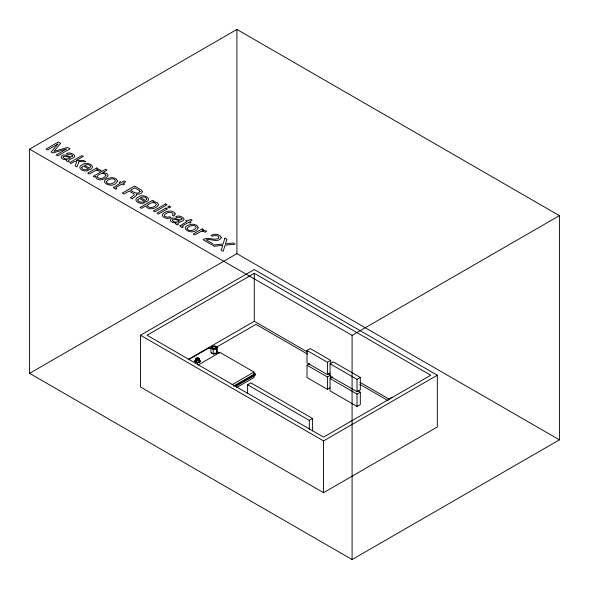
<?xml version="1.0" encoding="UTF-8"?>
<svg xmlns="http://www.w3.org/2000/svg" width="589" height="589" viewBox="0 0 589 589"><rect width="100%" height="100%" fill="white"/><g stroke="black" fill="none" stroke-linecap="round" stroke-linejoin="round"><path stroke-width="0.88" d="M210.921 348.173L211.775 346.332L214.956 345.839L217.289 347.186L217.289 351.677L216.435 353.518L213.247 354.011L210.921 352.664L210.921 348.173L213.247 349.52L216.435 349.027L217.289 347.186M29.583 149.15L236.911 29.45L559.417 215.648L559.417 439.85L352.089 559.55L29.583 373.352L29.583 149.15L352.089 335.347L559.417 215.648M29.583 373.352L236.911 253.653L559.417 439.85M140.484 335.237L254.279 269.534L437.332 375.222L437.332 426.973L323.538 492.676L140.484 386.988L140.484 335.237L323.538 440.918L437.332 375.222M254.279 273.333L147.059 335.237L323.538 437.119L430.75 375.222L254.279 273.333L254.279 321.292L188.362 359.349M189.032 359.467L209.566 347.606L211.068 348.474M216.192 347.341L255.994 324.362L307.546 354.129M199.075 360.247L200.628 361.293L197.521 363.089L194.407 361.293L195.96 360.247M194.407 361.293L195.96 360.394M194.407 361.145L197.521 362.942L200.628 361.145M197.919 365.106L219.933 352.391L254.006 372.064L254.006 374.309L233.568 386.112M231.992 384.779L254.006 372.064M234.893 385.942L255.435 374.089L255.435 375.06L235.681 386.458M242.999 381.635L244.575 380.73M250.075 377.556L251.65 376.643M236.712 387.518L254.006 377.527L254.006 375.281M247.601 393.599L247.601 384.779L250.892 382.879L312.597 418.499L312.597 430.853M330.039 373.095L327.41 374.611L307.002 362.831L307.002 350.484L310.293 348.585L330.701 360.365L330.701 363.892M330.039 387.82L327.41 389.344L307.002 377.564L307.002 365.209L309.637 363.693M307.002 350.484L327.41 362.264L330.701 360.365M330.039 363.781L333.33 361.882L360.321 377.461L360.321 389.815L357.03 391.714L330.039 376.135L330.039 363.781L357.03 379.36L360.321 377.461M307.002 365.209L327.41 376.989L330.039 375.473M357.935 390.816L360.321 392.193L360.321 404.54L357.03 406.439L330.039 390.86L330.039 378.513L332.675 376.989M247.601 384.779L309.306 420.399L312.597 418.499M330.039 378.513L357.03 394.093L360.321 392.193M254.279 321.292L307.539 352.038M360.004 382.327L389.417 399.313M359.894 384.345L387.65 400.373M328.345 373.735L329.914 374.641M219.13 353.128L216.759 351.758A2.746 1.59 0 0 1 213.395 353.702M253.859 373.176L255.435 374.089M199.075 360.394L200.628 361.293M357.03 379.36L357.03 391.714M357.03 394.093L357.03 406.439M352.089 335.347L352.089 559.55M330.701 375.973L330.701 378.624M327.41 362.264L327.41 374.611M327.41 376.989L327.41 389.344M323.538 440.918L323.538 492.676M309.306 420.399L309.306 429.226M236.911 29.45L236.911 253.653M216.435 349.027L216.435 353.518M213.247 349.52L213.247 354.011M209.566 347.606L209.566 348.578M388.158 400.108A8.143 4.705 -60 0 1 392.083 397.45M215.066 353.128A1.922 1.112 0 0 1 214.602 353.238A1.833 1.06 0 0 0 215.022 353.083M212.732 353.54A2.746 1.59 0 0 1 211.451 352.583M198.817 362.044A1.833 1.06 0 0 1 196.402 362.132A1.833 1.06 0 0 1 195.931 360.77M199.465 360.843A2.017 1.163 0 0 1 197.256 362.301A2.017 1.163 0 0 1 195.776 360.564M196.512 360.137A2.017 1.163 0 0 1 198.522 360.137M212.334 348.902A1.833 1.06 0 0 1 214.101 348.121A1.833 1.06 0 0 1 215.876 348.902M175.213 213.881L173.821 216.001L172.363 215.154L173.129 214.013L172.916 213.417C170.405 211.127 166.127 212.658 164.353 215.132A2.606 1.502 0 0 0 164.706 216.332L167.269 217.223L169.595 216.752L171.053 217.599L169.072 218.232A4.337 2.503 0 0 1 166.304 218.276C154.664 214.904 172.525 206.783 175.213 213.881M113.463 187.545L115.635 189.253L116.821 188.568L115.775 187.891L116.085 187.346L121.923 183.982L123.351 184.806L124.573 184.092L123.145 183.267L125.641 181.832L124.124 180.956L121.628 182.391L120.421 181.692L119.192 182.406L120.399 183.105L113.463 187.545M179.969 225.94L182.148 227.656L183.334 226.971L182.288 226.294L182.597 225.749L188.436 222.377L189.857 223.202L191.086 222.495L189.658 221.67L192.154 220.227L190.637 219.351L188.141 220.794L186.927 220.095L185.704 220.801L186.912 221.501L179.969 225.94M81.731 167.593C82.004 169.838 85.287 170.081 87.039 169.507L88.512 170.361C83.962 172.982 74.987 167.394 83.071 164.309C86.958 161.114 97.332 166.297 89.822 169.75L83.277 165.965L81.731 167.593M137.797 199.966C138.062 202.204 141.345 202.447 143.098 201.872L144.577 202.726C140.02 205.347 131.045 199.759 139.129 196.674C143.017 193.479 153.39 198.662 145.888 202.115L139.335 198.331L137.797 199.966M72.697 155.761L72.653 156.254C69.355 158.647 65.07 152.551 61.55 155.952C59.423 158.765 64.908 160.075 66.918 159.759L66.351 160.392L66.932 161.357L68.118 161.872L69.222 161.224C65.99 159.715 74.612 158.551 74.825 156.21L74.744 155.768C72.984 153.243 69.134 152.043 66.373 153.641L67.772 154.451L70.312 154.163L72.697 155.761M181.972 218.843L181.927 219.344C178.629 221.736 174.344 215.633 170.825 219.042C168.69 221.854 174.182 223.165 176.192 222.848L175.625 223.474L176.207 224.446L177.392 224.954L178.496 224.313C175.264 222.804 183.886 221.641 184.099 219.299L184.018 218.858C182.259 216.332 178.408 215.132 175.647 216.73L177.046 217.54L179.586 217.253L181.972 218.843M106.359 181.684L106.307 182.134C108.199 185.506 114.016 183.812 115.451 180.845L114.973 179.859L113.625 179.063A2.893 1.671 0 0 0 111.277 178.85L108.118 179.947L106.359 181.684M187.133 228.318L187.074 228.76C188.966 232.14 194.782 230.446 196.218 227.472L195.747 226.485L194.392 225.697A2.893 1.671 0 0 0 192.043 225.477L188.885 226.581L187.133 228.318M142.413 191.58L141.824 192.912L139.843 194.046L136.302 194.23L136.273 195.82L132.967 198.073L132.473 198.979L130.434 197.801L134.012 195.276L134.255 194.193L129.212 191.02L123.948 194.053L122.291 193.096L134.55 186.021L141.404 190.092L142.413 191.58M105.961 175.227C104.805 178.217 99.357 179.962 97.214 176.987L97.185 176.442C98.68 173.652 104.157 172.047 105.961 175.227M95.786 176.479C97.428 185.55 117.336 173.564 102.574 172.643L107.021 170.074L105.564 169.234L93.253 176.339L94.645 177.134L95.786 176.479M117.454 181.014C113.324 191.035 94.682 180.212 111.277 177.664A5.22 3.011 0 0 1 114.686 178.187L116.445 179.181L117.454 181.014M198.221 227.648C194.098 237.669 175.448 226.839 192.043 224.291A5.22 3.011 0 0 1 195.452 224.814L197.212 225.815L198.221 227.648M63.185 156.902L63.097 157.359C64.628 159.567 68.243 159.398 70.209 157.778L65.593 156.173L63.185 156.902M172.459 219.992L172.371 220.448C173.902 222.657 177.517 222.487 179.483 220.868L174.867 219.263L172.459 219.992M197.087 358.981L197.97 359.054L197.087 358.981M90.728 166.54L89.476 168.167L84.507 165.303C86.392 164.331 89.837 164.176 90.728 166.54M146.786 198.905L145.535 200.532L140.572 197.668C142.45 196.697 145.895 196.542 146.786 198.905M140.079 191.484C138.054 195.268 132.886 191.837 130.596 190.218L134.785 187.803L139.541 190.622L140.079 191.484M221.236 237.654C218.394 243.36 210.803 238.317 206.128 239.863L212.658 243.632L211.237 244.45L203.028 239.716C207.888 236.145 214.087 241.247 218.762 238.074L218.74 236.704L217.172 235.703L214.654 235.512L212.563 236.314L211.039 235.431C214.094 233.435 220.021 233.745 221.236 237.654M158.426 204.736C156.505 208.837 149.201 210.494 146.16 206.717L146.131 205.701L141.566 208.344L140.057 207.475L152.522 200.275L153.987 201.121L152.801 201.806C154.885 201.615 158.25 202.152 158.426 204.736M224.895 238.177L223.032 244.001L212.357 245.098L214.359 246.254L222.797 245.304L221.059 250.126L223.121 251.312L225.094 245.193L235.188 244.118L233.207 242.977L225.41 243.89L226.971 239.377L224.895 238.177M78.985 161.636L77.004 166.952L75.083 165.848L76.806 161.629L74.391 161.57L71.033 163.506L69.59 162.674L81.856 155.592L83.299 156.431L76.18 160.539L83.829 160.569L85.751 161.68L78.985 161.636M147.773 205.046L147.559 206.121C149.753 208.948 154.701 207.335 156.306 204.648L156.291 204.103C154.222 201.269 149.783 202.911 147.773 205.046M57.921 143.996L51.103 151.999L52.745 152.949L66.586 148.995L56.213 154.951L57.788 155.857L70.054 148.781L67.698 147.419L53.835 151.388L60.674 143.37L58.296 141.993L46.038 149.076L47.621 149.989L57.921 143.996M96.662 167.983L87.724 173.144L89.226 174.005L95.418 170.611L97.951 170.53L99.585 171.311L101.168 170.398L99.725 169.706L96.544 169.698L98.091 168.8L96.662 167.983M165.553 203.919L153.287 210.995L154.797 211.863L167.055 204.781L165.553 203.919M165.943 208.027L157.049 213.166L158.574 214.05L167.475 208.911L165.943 208.027M169.308 206.084L167.607 207.07L169.131 207.946L170.839 206.967L169.308 206.084M202.137 228.878L193.199 234.039L194.701 234.901L200.893 231.506L203.426 231.425L205.06 232.213L206.643 231.293L205.2 230.601L202.02 230.593L203.566 229.703L202.137 228.878M196.093 359.872A2.017 1.163 0 0 0 199.465 359.349A2.017 1.163 0 0 0 196.998 357.928A2.017 1.163 0 0 0 196.093 359.872M196.225 359.798A1.833 1.06 0 0 0 199.288 359.327A1.833 1.06 0 0 0 197.043 358.031A1.833 1.06 0 0 0 196.225 359.798M213.189 348.6A1.833 1.06 0 0 0 215.935 347.679A1.833 1.06 0 0 0 213.189 346.766A1.833 1.06 0 0 0 213.189 348.6"/></g></svg>
